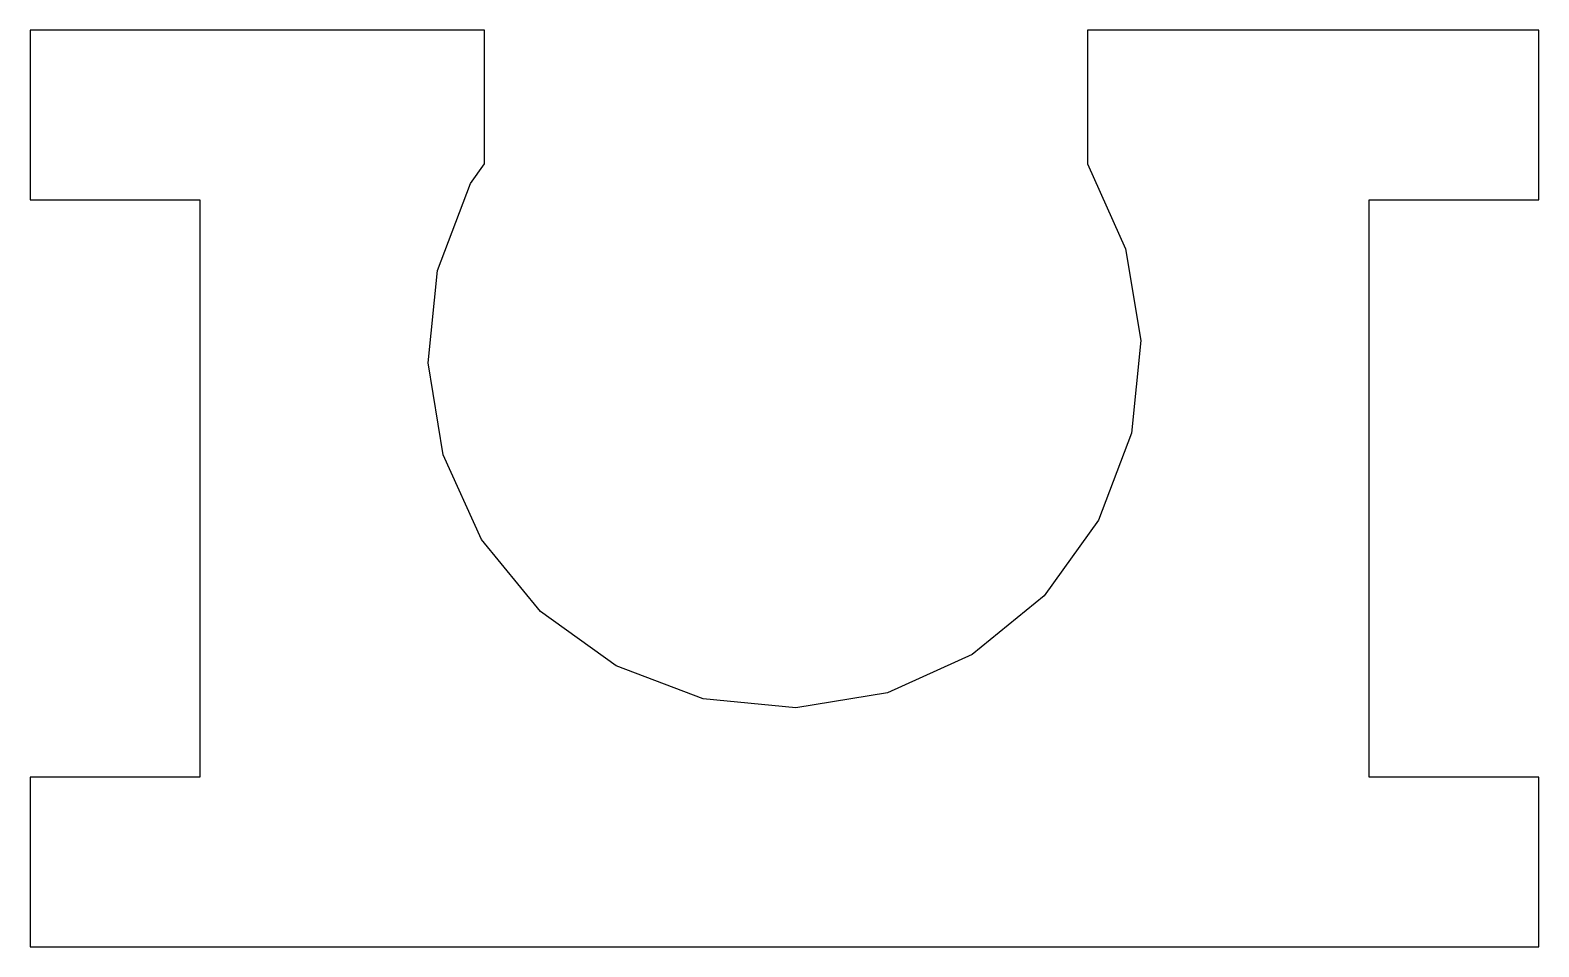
# Model space of a CAD drawing. Header units: metres. Extents: x 355.1 to 399.6, y 99 to 126.
import ezdxf

# ---------------------------------------------------------------- set-up
doc = ezdxf.new("R2010")
doc.units = ezdxf.units.M

msp = doc.modelspace()

# ---------------------------------------------------------------- linework, layer by layer
at = {"layer": 'Layer0'}
msp.add_polyline3d([(368.527, 125.978, 34.35), (355.145, 125.978, 34.35), (355.145, 120.978, 34.35), (360.145, 120.978, 34.35), (360.145, 103.969, 34.35), (355.145, 103.969, 34.35), (355.145, 98.969, 34.35), (399.594, 98.969, 34.35), (399.594, 103.969, 34.35), (394.599, 103.969, 34.35), (394.599, 120.978, 34.35), (399.594, 120.978, 34.35), (399.594, 125.978, 34.35), (386.293, 125.978, 34.35), (386.293, 122.037, 34.35), (387.421, 119.539, 34.35), (387.864, 116.834, 34.35), (387.592, 114.106, 34.35), (386.623, 111.542, 34.35), (385.024, 109.316, 34.35), (382.903, 107.58, 34.35), (380.405, 106.452, 34.35), (377.7, 106.008, 34.35), (374.972, 106.28, 34.35), (372.408, 107.249, 34.35), (370.182, 108.849, 34.35), (368.446, 110.97, 34.35), (367.318, 113.468, 34.35), (366.875, 116.173, 34.35), (367.147, 118.9, 34.35), (368.115, 121.464, 34.35), (368.527, 122.037, 34.35), (368.527, 125.978, 34.35)], dxfattribs=at)

doc.saveas('drawing.dxf')
